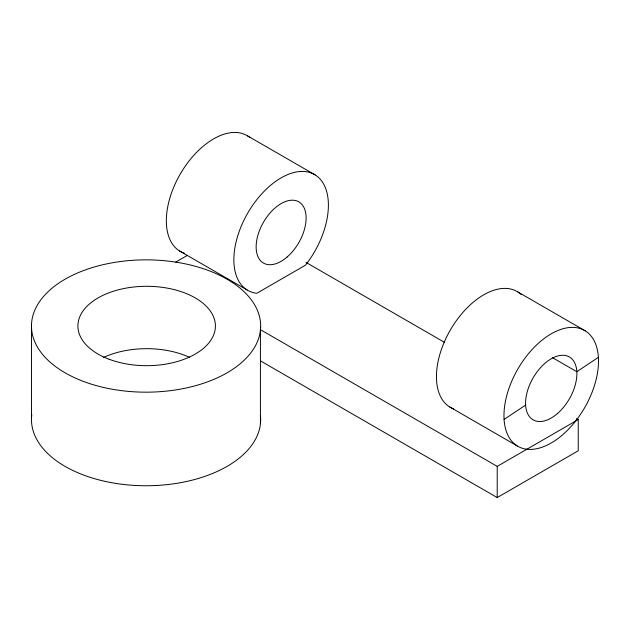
<?xml version="1.0" encoding="UTF-8"?>
<svg xmlns="http://www.w3.org/2000/svg" width="630" height="630" viewBox="0 0 630 630"><rect width="100%" height="100%" fill="white"/><g stroke="black" fill="none" stroke-linecap="round" stroke-linejoin="round"><path stroke-width="0.94" d="M504.079 419.438L525.625 405.074M598.382 357.352L576.836 371.708L552.36 357.58M175.738 262.111L187.606 255.26M260.426 423.226L260.426 329.663L497.212 466.365L578.245 419.58L578.245 450.773L497.212 497.558L260.426 360.848M247.606 135.922L315.134 174.904M517.702 291.855L585.223 330.844M306.101 262.458L444.725 342.492M576.544 418.603L578.245 419.58M179.605 251.008L247.125 289.997M449.71 406.956L517.238 445.945M497.212 466.365L497.212 497.558M31.5 324.859L31.5 418.43M31.791 414.737A114.597 66.158 0 0 0 136.883 485.533A114.597 66.158 0 0 0 260.237 425.352L260.655 420.738A114.597 66.158 0 0 0 260.513 416.123M103.407 357.509A68.757 39.698 0 0 1 189.567 357.352M184.503 253.276A66.851 38.595 -60 0 1 179.605 175.179A66.851 38.595 -60 0 1 249.811 137.474M453.758 408.925A66.851 38.595 -60 0 1 450.867 329.112A66.851 38.595 -60 0 1 521.286 294.604M260.655 327.175L260.237 331.782A114.597 66.158 0 0 1 82.554 381.079A114.597 66.158 0 0 1 92.87 267.419A114.597 66.158 0 0 1 260.655 327.175M307.558 262.442L305.432 265.198L256.82 293.265L254.693 292.958A66.851 38.595 -60 0 1 245.637 216.893A66.851 38.595 -60 0 1 316.622 175.912A66.851 38.595 -60 0 1 307.558 262.442M577.671 418.375L574.875 422.005A66.851 38.595 -60 0 1 527.609 449.308L524.806 448.906A66.851 38.595 -60 0 1 515.734 372.85A66.851 38.595 -60 0 1 586.719 331.852A66.851 38.595 -60 0 1 577.671 418.375M109.187 359.273A68.757 39.698 0 0 0 215.318 328.08A68.757 39.698 0 0 0 115.463 290.611A68.757 39.698 0 0 0 109.187 359.273M287.17 256.961A35.335 20.396 -60 0 0 299.108 202.033A35.335 20.396 -60 0 0 257.111 238.361A35.335 20.396 -60 0 0 287.17 256.961M557.298 413.682A36.288 20.948 -60 0 0 569.788 357.218A36.288 20.948 -60 0 0 526.609 394.286A36.288 20.948 -60 0 0 557.298 413.682"/></g></svg>
